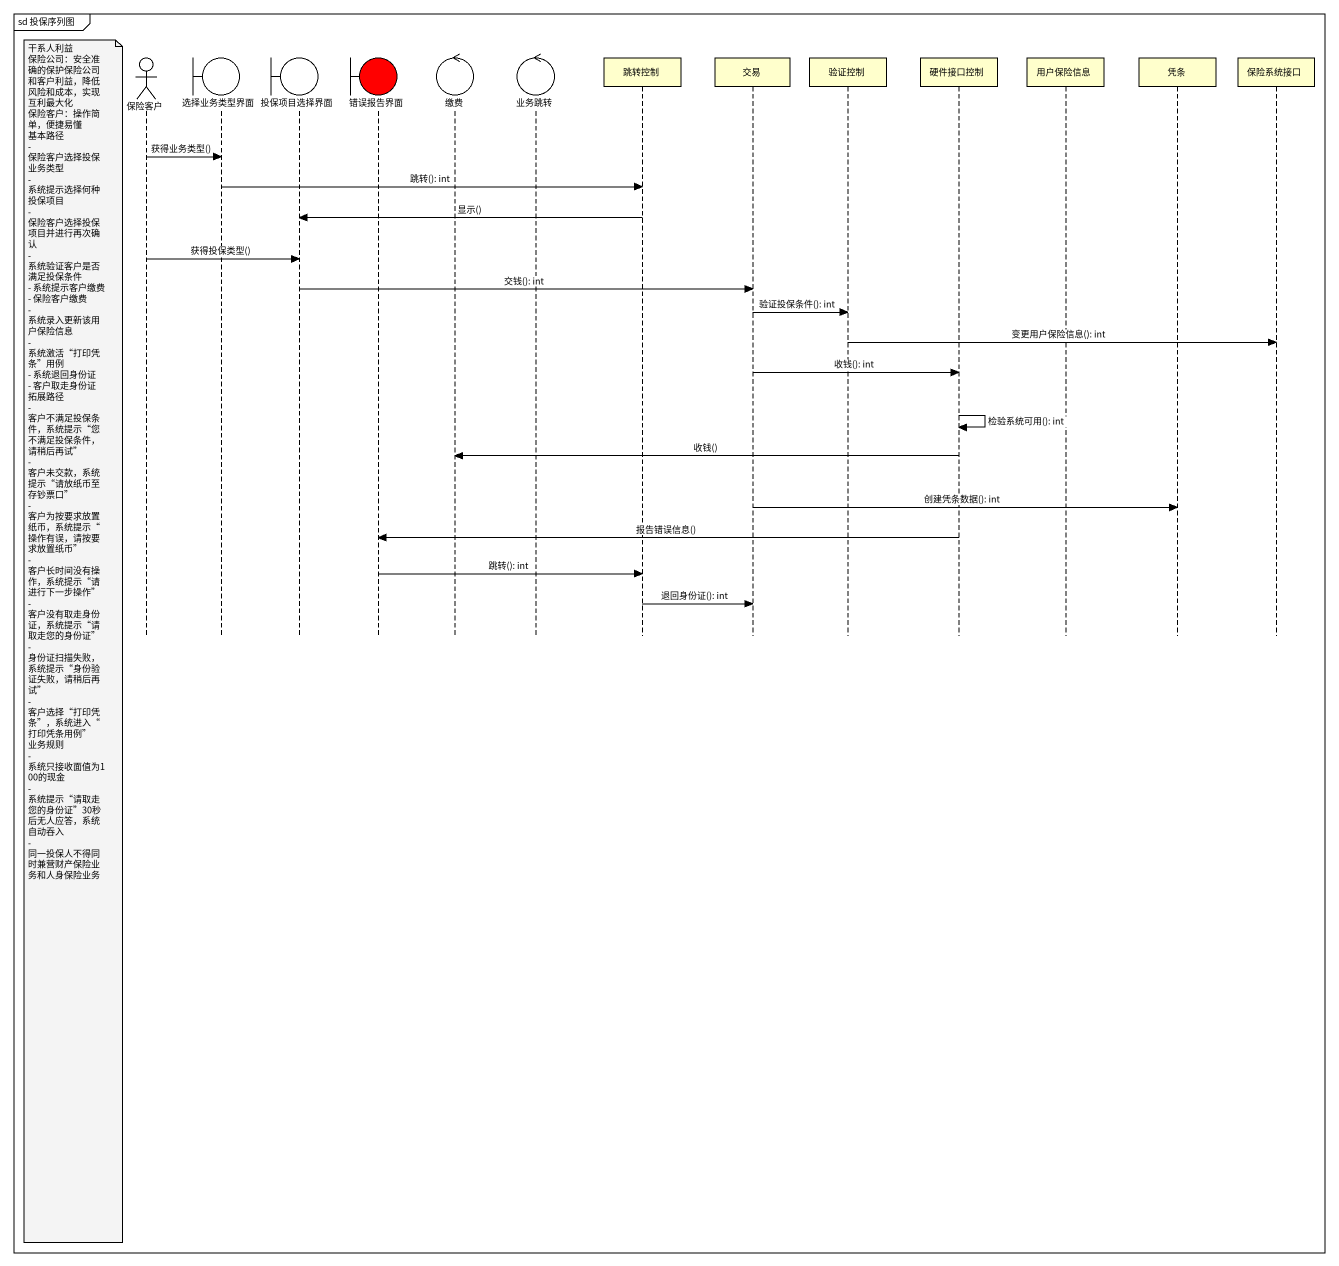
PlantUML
@startuml
mainframe sd 投保序列图
hide footbox
actor 保险客户
boundary 选择业务类型界面
boundary 投保项目选择界面
boundary 错误报告界面 #FF0000
control 缴费
control 业务跳转
participant 跳转控制
participant 交易
participant 验证控制
participant 硬件接口控制
participant 用户保险信息
participant 凭条
participant 保险系统接口

保险客户 -> 选择业务类型界面 : 获得业务类型()
选择业务类型界面 -> 跳转控制 : 跳转(): int
跳转控制 -> 投保项目选择界面 : 显示()
保险客户 -> 投保项目选择界面 : 获得投保类型()
投保项目选择界面 -> 交易 : 交钱(): int
交易 -> 验证控制 : 验证投保条件(): int
验证控制 -> 保险系统接口 : 变更用户保险信息(): int
交易 -> 硬件接口控制 : 收钱(): int
硬件接口控制 -> 硬件接口控制 : 检验系统可用(): int
硬件接口控制 -> 缴费 : 收钱()
交易 -> 凭条 : 创建凭条数据(): int
硬件接口控制 -> 错误报告界面 : 报告错误信息()
错误报告界面 -> 跳转控制 : 跳转(): int
跳转控制 -> 交易 : 退回身份证(): int
note left of 保险客户
  干系人利益
  保险公司：安全准确的保护保险公司和客户利益，降低风险和成本，实现互利最大化
  保险客户：操作简单，便捷易懂
  基本路径
  - 保险客户选择投保业务类型
  - 系统提示选择何种投保项目
  - 保险客户选择投保项目并进行再次确认
  - 系统验证客户是否满足投保条件
  - 系统提示客户缴费
  - 保险客户缴费
  - 系统录入更新该用户保险信息
  - 系统激活“打印凭条”用例
  - 系统退回身份证
  - 客户取走身份证
  拓展路径
  - 客户不满足投保条件，系统提示“您不满足投保条件，请稍后再试”
  - 客户未交款，系统提示“请放纸币至存钞票口”
  - 客户为按要求放置纸币，系统提示“操作有误，请按要求放置纸币”
  - 客户长时间没有操作，系统提示“请进行下一步操作”
  - 客户没有取走身份证，系统提示“请取走您的身份证”
  - 身份证扫描失败，系统提示“身份验证失败，请稍后再试”
  - 客户选择“打印凭条”，系统进入“打印凭条用例”
  业务规则
  - 系统只接收面值为100的现金
  - 系统提示“请取走您的身份证”30秒后无人应答，系统自动吞入
  - 同一投保人不得同时兼营财产保险业务和人身保险业务
end note
@enduml
